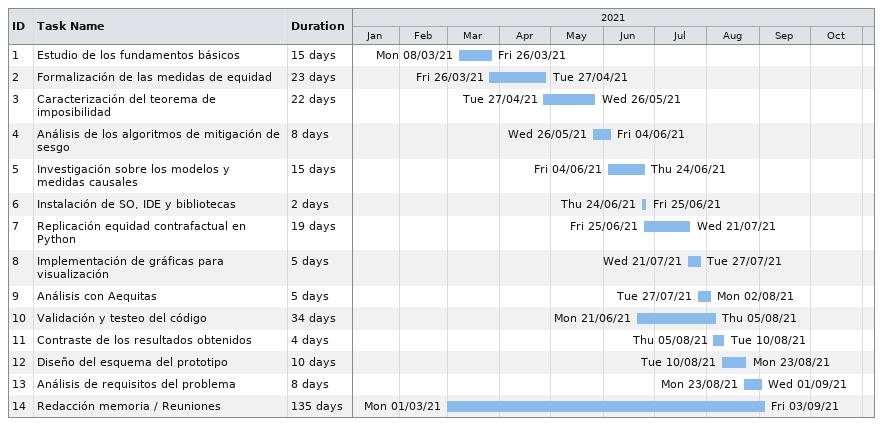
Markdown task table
| ID | Task | Duration | Start | Finish |
|---|---|---|---|---|
| 1 | Estudio de los fundamentos básicos | 15d | 2021-03-08 | 2021-03-26 |
| 2 | Formalización de las medidas de equidad | 23d | 2021-03-26 | 2021-04-27 |
| 3 | Caracterización del teorema de imposibilidad | 22d | 2021-04-27 | 2021-05-26 |
| 4 | Análisis de los algoritmos de mitigación de sesgo | 8d | 2021-05-26 | 2021-06-04 |
| 5 | Investigación sobre los modelos y medidas causales | 15d | 2021-06-04 | 2021-06-24 |
| 6 | Instalación de SO, IDE y bibliotecas | 2d | 2021-06-24 | 2021-06-25 |
| 7 | Replicación equidad contrafactual en Python | 19d | 2021-06-25 | 2021-07-21 |
| 8 | Implementación de gráficas para visualización | 5d | 2021-07-21 | 2021-07-27 |
| 9 | Análisis con Aequitas | 5d | 2021-07-27 | 2021-08-02 |
| 10 | Validación y testeo del código | 34d | 2021-06-21 | 2021-08-05 |
| 11 | Contraste de los resultados obtenidos | 4d | 2021-08-05 | 2021-08-10 |
| 12 | Diseño del esquema del prototipo | 10d | 2021-08-10 | 2021-08-23 |
| 13 | Análisis de requisitos del problema | 8d | 2021-08-23 | 2021-09-01 |
| 14 | Redacción memoria / Reuniones | 135d | 2021-03-01 | 2021-09-03 |
